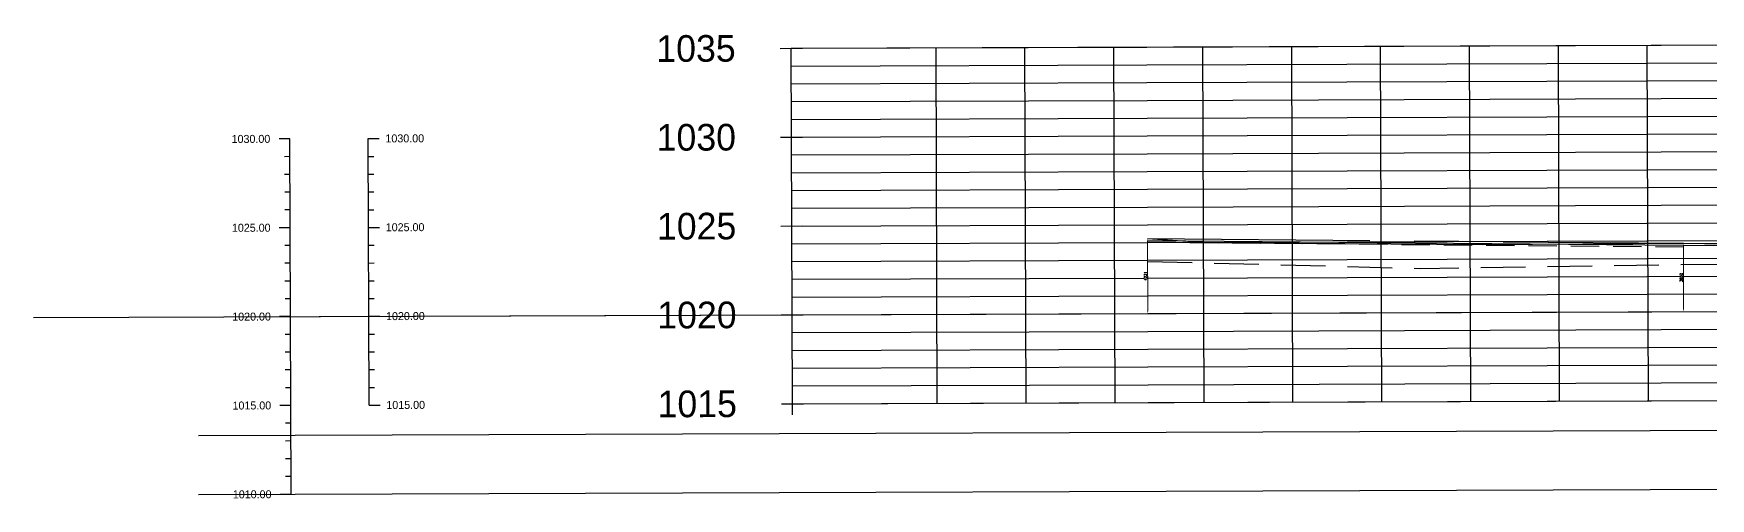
# Model space of a CAD drawing. Header units: metres. Extents: x -16741 to 19994, y 5629700 to 5668838.
# Drawn here: x 16561.8 to 16656.1, y 5649012.8 to 5649039 of the extents above; entities that cross this region are included whole.
import ezdxf

# ---------------------------------------------------------------- set-up
doc = ezdxf.new("R2010")
doc.units = ezdxf.units.M
for name, pattern in [('CENTER', [2, 1.25, -0.25, 0.25, -0.25]), ('DASHED', [0.75, 0.5, -0.25]), ('DGN Style 2', [8, 5, -3]), ('HIDDEN2', [4.7625, 3.175, -1.5875])]:
    doc.linetypes.add(name, pattern=pattern)
for name, color, linetype in [('C-ROAD-PROF-GRID-MAJR', 253, 'Continuous'), ('C-ROAD-PROF-GRID-MINR', 253, 'Continuous'), ('C-ROAD-PROF-TEXT', 11, 'Continuous'), ('C-ROAD-PROF-TTLB', 5, 'Continuous'), ('S-BR-DECK-HDD', 11, 'HIDDEN2'), ('S-BR-DIM', 1, 'Continuous'), ('S-BR-EOP', 7, 'DGN Style 2'), ('S-BR-EX-GROUND', 8, 'Continuous')]:
    doc.layers.add(name, color=color, linetype=linetype)
doc.layers.add('S-BR-ELEVATIONS-NPLOT', color=8, linetype='Continuous', plot=False)
doc.layers.add('S-BR-NPLOT', color=250, linetype='Continuous', plot=False)
doc.styles.add('AT Text Standard', font='simplex.shx', dxfattribs={"oblique": 1e-05, "height": 3})
doc.styles.add('AT_Font_Prop_3.0', font='font005.shx', dxfattribs={"height": 3})
doc.styles.add('G-AN-TXT', font='font005.shx', dxfattribs={"height": 0.003})
doc.dimstyles.new('AT Dim Standard (Millimeters)', dxfattribs={"dimtxt": 3, "dimasz": 3, "dimexe": 1.5, "dimexo": 1.5, "dimgap": 1, "dimtad": 1, "dimdec": 0, "dimlfac": 1000, "dimzin": 0, "dimdsep": 46, "dimtxsty": 'AT Text Standard', "dimcen": -1.5, "dimclrd": 256, "dimclre": 256, "dimclrt": 7, "dimaunit": 1, "dimadec": 3, "dimazin": 0, "dimtfac": 1, "dimtdec": 0, "dimtmove": 0, "dimatfit": 3, "dimfxl": 1, "dimtfill": 1, "dimtolj": 1, "dimtzin": 0, "dimlwd": 15, "dimlwe": 15, "dimarcsym": 0})

# ---------------------------------------------------------------- blocks, each defined once
blk = doc.blocks.new('*D44')
at = {"layer": 'Defpoints', "color": 0, "lineweight": 30}
for p in [(16624.436, 5649027.447), (16624.451, 5649023.216), (16624.451, 5649023.216)]:
    blk.add_point(p, dxfattribs=at)
at = {"layer": 'S-BR-NPLOT', "lineweight": 15}
blk.add_line((16624.437, 5649027.297), (16624.45, 5649023.366), dxfattribs=at)
at = {"layer": 'S-BR-NPLOT', "lineweight": 30}
for points in [[(16624.412, 5649027.296), (16624.462, 5649027.297), (16624.436, 5649027.447)], [(16624.425, 5649023.365), (16624.475, 5649023.366), (16624.451, 5649023.216)]]:
    blk.add_solid(points, dxfattribs=at)
at = {"layer": 'S-BR-NPLOT', "color": 8, "insert": (16624.319, 5649025.331), "char_height": 0.15, "attachment_point": 5, "rotation": 90.19847, "style": 'AT Text Standard', "bg_fill": 3, "box_fill_scale": 1.1, "bg_fill_color": 256, "bg_fill_true_color": 13158600, "bg_fill_transparency": 0}
blk.add_mtext('\\A1;4231', dxfattribs=at)
blk = doc.blocks.new('*D45')
at = {"layer": 'Defpoints', "color": 0, "lineweight": 30}
for p in [(16654.571, 5649027.172), (16654.586, 5649023.32), (16654.586, 5649023.32)]:
    blk.add_point(p, dxfattribs=at)
at = {"layer": 'S-BR-NPLOT', "lineweight": 15}
for p, q in [((16654.573, 5649027.022), (16654.586, 5649023.47)), ((16654.646, 5649027.172), (16654.648, 5649027.172))]:
    blk.add_line(p, q, dxfattribs=at)
at = {"layer": 'S-BR-NPLOT', "lineweight": 30}
for points in [[(16654.548, 5649027.022), (16654.598, 5649027.022), (16654.573, 5649027.172)], [(16654.561, 5649023.47), (16654.611, 5649023.47), (16654.586, 5649023.32)]]:
    blk.add_solid(points, dxfattribs=at)
at = {"layer": 'S-BR-NPLOT', "color": 8, "insert": (16654.454, 5649025.246), "char_height": 0.15, "attachment_point": 5, "rotation": 90.19847, "style": 'AT Text Standard', "bg_fill": 3, "box_fill_scale": 1.1, "bg_fill_color": 256, "bg_fill_true_color": 13158600, "bg_fill_transparency": 0}
blk.add_mtext('\\A1;3852', dxfattribs=at)

msp = doc.modelspace()

# ---------------------------------------------------------------- linework, layer by layer
at = {"color": 1, "linetype": 'CENTER', "ltscale": 10, "flags": 128}
msp.add_lwpolyline([(16624.4363, 5649027.4465), (16654.571, 5649027.1722), (16683.2451, 5649026.9244), (16685.0027, 5649026.9217)], dxfattribs=at)
at = {"layer": 'C-ROAD-PROF-GRID-MAJR', "color": 8, "linetype": 'Continuous', "lineweight": -3}
for p, q in [((16604.3991, 5649038.1462), (16624.399, 5649038.2155)), ((16622.6141, 5649018.2092), (16622.5448, 5649038.209)), ((16624.399, 5649038.2155), (16813.485, 5649038.8705)), ((16642.6139, 5649018.2784), (16642.5447, 5649038.2783)), ((16604.4684, 5649018.1463), (16604.3991, 5649038.1462)), ((16624.4163, 5649033.2155), (16813.5023, 5649033.8705)), ((16604.4164, 5649033.1462), (16624.4163, 5649033.2155)), ((16624.4336, 5649028.2155), (16813.5196, 5649028.8705)), ((16604.4338, 5649028.1462), (16624.4336, 5649028.2155)), ((16624.4683, 5649018.2156), (16813.5543, 5649018.8706)), ((16604.4684, 5649018.1463), (16624.4683, 5649018.2156))]:
    msp.add_line(p, q, dxfattribs=at)
msp.add_lwpolyline([(16604.4511, 5649023.1463), (16624.451, 5649023.2156), (16813.537, 5649023.8706), (16844.4496, 5649023.9776)], dxfattribs=at)
at = {"layer": 'C-ROAD-PROF-GRID-MINR', "color": 8, "linetype": 'Continuous', "lineweight": -3}
for p, q in [((16612.6141, 5649018.1745), (16612.5448, 5649038.1744)), ((16617.6141, 5649018.1918), (16617.5448, 5649038.1917)), ((16627.614, 5649018.2265), (16627.5447, 5649038.2264)), ((16632.614, 5649018.2438), (16632.5447, 5649038.2437)), ((16637.614, 5649018.2611), (16637.5447, 5649038.261)), ((16647.6139, 5649018.2958), (16647.5446, 5649038.2956)), ((16652.6139, 5649018.3131), (16652.5446, 5649038.313)), ((16624.4025, 5649037.2155), (16813.4885, 5649037.8705)), ((16604.4026, 5649037.1462), (16624.4025, 5649037.2155)), ((16624.4059, 5649036.2155), (16813.4919, 5649036.8705)), ((16604.4061, 5649036.1462), (16624.4059, 5649036.2155)), ((16624.4094, 5649035.2155), (16813.4954, 5649035.8705)), ((16604.4095, 5649035.1462), (16624.4094, 5649035.2155)), ((16624.4129, 5649034.2155), (16813.4989, 5649034.8705)), ((16604.413, 5649034.1462), (16624.4129, 5649034.2155)), ((16624.4198, 5649032.2155), (16813.5058, 5649032.8705)), ((16604.4199, 5649032.1462), (16624.4198, 5649032.2155)), ((16624.4233, 5649031.2155), (16813.5093, 5649031.8705)), ((16604.4234, 5649031.1462), (16624.4233, 5649031.2155)), ((16624.4267, 5649030.2155), (16813.5127, 5649030.8705)), ((16604.4268, 5649030.1462), (16624.4267, 5649030.2155)), ((16624.4302, 5649029.2155), (16813.5162, 5649029.8705)), ((16604.4303, 5649029.1462), (16624.4302, 5649029.2155)), ((16624.4371, 5649027.2155), (16813.5231, 5649027.8705)), ((16604.4372, 5649027.1463), (16624.4371, 5649027.2155)), ((16624.4406, 5649026.2155), (16813.5266, 5649026.8705)), ((16604.4407, 5649026.1463), (16624.4406, 5649026.2155)), ((16604.4442, 5649025.1463), (16624.444, 5649025.2155)), ((16624.444, 5649025.2155), (16813.53, 5649025.8705)), ((16604.4476, 5649024.1463), (16624.4475, 5649024.2155)), ((16624.4475, 5649024.2155), (16813.5335, 5649024.8705)), ((16604.4546, 5649022.1463), (16624.4544, 5649022.2156)), ((16624.4544, 5649022.2156), (16813.5404, 5649022.8706)), ((16604.458, 5649021.1463), (16624.4579, 5649021.2156)), ((16624.4579, 5649021.2156), (16813.5439, 5649021.8706)), ((16624.4614, 5649020.2156), (16813.5474, 5649020.8706)), ((16604.4615, 5649020.1463), (16624.4614, 5649020.2156)), ((16624.4648, 5649019.2156), (16813.5508, 5649019.8706)), ((16604.4649, 5649019.1463), (16624.4648, 5649019.2156))]:
    msp.add_line(p, q, dxfattribs=at)
at = {"layer": 'C-ROAD-PROF-TEXT', "color": 11, "linetype": 'Continuous', "lineweight": -3}
for p, q in [((16603.7741, 5649038.144), (16605.0241, 5649038.1484)), ((16603.7915, 5649033.144), (16605.0414, 5649033.1484)), ((16603.8088, 5649028.1441), (16605.0588, 5649028.1484)), ((16603.8261, 5649023.1441), (16605.0761, 5649023.1484)), ((16604.4706, 5649017.5213), (16604.4662, 5649018.7713)), ((16603.8434, 5649018.1441), (16605.0934, 5649018.1485))]:
    msp.add_line(p, q, dxfattribs=at)
at = {"layer": 'C-ROAD-PROF-TTLB', "color": 5, "linetype": 'Continuous', "lineweight": -3}
for p, q in [((16604.3991, 5649038.1462), (16844.3977, 5649038.9775)), ((16604.4684, 5649018.1463), (16604.3991, 5649038.1462)), ((16604.4684, 5649018.1463), (16844.467, 5649018.9777))]:
    msp.add_line(p, q, dxfattribs=at)
at = {"layer": 'S-BR-DECK-HDD', "ltscale": 0.5}
msp.add_line((16624.4345, 5649027.2445), (16654.5691, 5649026.9702), dxfattribs=at)
at = {"layer": 'S-BR-DIM'}
for p, q in [((16576.2073, 5649033.0485), (16575.5923, 5649033.0464)), ((16576.2765, 5649013.0486), (16576.2073, 5649033.0485)), ((16580.6086, 5649033.0637), (16581.2235, 5649033.0659)), ((16580.6605, 5649018.0638), (16580.6086, 5649033.0637)), ((16576.2107, 5649032.0485), (16575.9032, 5649032.0474)), ((16580.612, 5649032.0637), (16580.9195, 5649032.0648)), ((16576.2142, 5649031.0485), (16575.9067, 5649031.0474)), ((16580.6155, 5649031.0638), (16580.923, 5649031.0648)), ((16576.2176, 5649030.0485), (16575.9102, 5649030.0475)), ((16580.619, 5649030.0638), (16580.9264, 5649030.0648)), ((16576.2211, 5649029.0485), (16575.9136, 5649029.0475)), ((16580.6224, 5649029.0638), (16580.9299, 5649029.0648)), ((16576.2246, 5649028.0485), (16575.6096, 5649028.0464)), ((16580.6259, 5649028.0638), (16581.2408, 5649028.0659)), ((16576.228, 5649027.0485), (16575.9206, 5649027.0475)), ((16580.6294, 5649027.0638), (16580.9368, 5649027.0648)), ((16576.2315, 5649026.0485), (16575.924, 5649026.0475)), ((16580.6328, 5649026.0638), (16580.9403, 5649026.0649)), ((16576.235, 5649025.0485), (16575.9275, 5649025.0475)), ((16580.6363, 5649025.0638), (16580.9438, 5649025.0649)), ((16576.2384, 5649024.0486), (16575.931, 5649024.0475)), ((16580.6397, 5649024.0638), (16580.9472, 5649024.0649)), ((16576.2419, 5649023.0486), (16575.6269, 5649023.0464)), ((16580.6432, 5649023.0638), (16581.2582, 5649023.0659)), ((16576.2454, 5649022.0486), (16575.9379, 5649022.0475)), ((16580.6467, 5649022.0638), (16580.9542, 5649022.0649)), ((16576.2488, 5649021.0486), (16575.9413, 5649021.0475)), ((16580.6501, 5649021.0638), (16580.9576, 5649021.0649)), ((16576.2523, 5649020.0486), (16575.9448, 5649020.0475)), ((16580.6536, 5649020.0638), (16580.9611, 5649020.0649)), ((16576.2557, 5649019.0486), (16575.9483, 5649019.0475)), ((16580.6571, 5649019.0638), (16580.9645, 5649019.0649)), ((16576.2592, 5649018.0486), (16575.6443, 5649018.0465)), ((16580.6605, 5649018.0638), (16581.2755, 5649018.066)), ((16576.2627, 5649017.0486), (16575.9552, 5649017.0475)), ((16576.2661, 5649016.0486), (16575.9587, 5649016.0475)), ((16576.2696, 5649015.0486), (16575.9621, 5649015.0475)), ((16576.2731, 5649014.0486), (16575.9656, 5649014.0475)), ((16576.2765, 5649013.0486), (16575.6616, 5649013.0465))]:
    msp.add_line(p, q, dxfattribs=at)
at = {"layer": 'S-BR-EOP', "color": 1, "linetype": 'Continuous', "ltscale": 0.25, "flags": 128}
msp.add_lwpolyline([(16624.4353, 5649027.3345), (16654.5699, 5649027.0602), (16683.2446, 5649026.8124), (16685.0031, 5649026.8097)], dxfattribs=at)
at = {"layer": 'S-BR-EX-GROUND', "linetype": 'DASHED', "lineweight": -3, "ltscale": 5, "flags": 128}
msp.add_lwpolyline([(16624.4408, 5649026.1545), (16639.7864, 5649025.758), (16639.787, 5649025.7576), (16679.2595, 5649026.3322), (16685.0049, 5649026.2679), (16695.8967, 5649026.3044), (16700.4298, 5649026.342), (16705.1123, 5649024.9766), (16705.2149, 5649024.9735), (16705.5781, 5649024.8069), (16707.1448, 5649024.0364), (16707.5864, 5649023.8664), (16709.4581, 5649023.2344), (16709.9254, 5649023.221), (16714.2768, 5649023.0597), (16714.6421, 5649023.07), (16716.973, 5649023.0121), (16717.1554, 5649023.0157), (16717.2839, 5649023.0232), (16720.7376, 5649023.3996), (16720.8378, 5649023.4427), (16722.3949, 5649023.9584), (16722.472, 5649023.9831), (16724.0567, 5649024.782), (16724.5848, 5649024.7789), (16724.6315, 5649024.8002), (16724.7098, 5649024.7991), (16729.9083, 5649026.4791), (16733.5726, 5649026.5742), (16733.8648, 5649026.5505), (16736.9661, 5649026.3624), (16744.0179, 5649026.1037), (16744.1888, 5649026.095), (16745.7518, 5649025.8219), (16746.9471, 5649025.8885), (16753.84, 5649024.1373), (16766.7183, 5649023.9812)], dxfattribs=at)
at = {"layer": 'S-BR-NPLOT'}
for p, q in [((16571.0588, 5649016.3606), (16882.0788, 5649017.4379)), ((16571.0704, 5649013.0306), (16882.0903, 5649014.108))]:
    msp.add_line(p, q, dxfattribs=at)
at = {"layer": 'S-BR-NPLOT', "linetype": 'Continuous', "lineweight": -3}
msp.add_lwpolyline([(16624.4363, 5649027.4465), (16627.8288, 5649027.2273), (16643.265, 5649027.103), (16654.5668, 5649027.1722), (16668.9137, 5649027.05), (16683.2451, 5649026.9244), (16683.3391, 5649026.9238), (16683.3591, 5649026.9238), (16687.0222, 5649026.7704), (16695.3012, 5649026.9713), (16700.7054, 5649026.9607), (16701.4125, 5649026.7201), (16701.9099, 5649026.6927), (16714.4299, 5649026.7414), (16731.5851, 5649026.7613), (16732.4441, 5649026.7539), (16739.3575, 5649026.8396), (16739.5552, 5649026.8388), (16748.5475, 5649026.646), (16758.277, 5649026.6717)], dxfattribs=at)

# ---------------------------------------------------------------- texts
at = {"layer": 'C-ROAD-PROF-TEXT', "color": 11, "linetype": 'Continuous', "lineweight": -3, "char_height": 1.5, "attachment_point": 6, "rotation": 0.198474, "style": 'G-AN-TXT'}
for s, insert in [('1035', (16601.2741, 5649038.1354)), ('1030', (16601.2915, 5649033.1354)), ('1025', (16601.3088, 5649028.1354)), ('1020', (16601.3261, 5649023.1354)), ('1015', (16601.3434, 5649018.1355))]:
    msp.add_mtext(s, dxfattribs=dict(at, insert=insert))
at = {"layer": 'S-BR-DIM', "color": 2, "char_height": 0.45, "width": 6.864686, "attachment_point": 5, "rotation": 0.198474, "style": 'AT_Font_Prop_3.0'}
for s, insert in [('\\A1;1030.00', (16574.013, 5649033.0444)), ('\\A1;1030.00', (16582.6641, 5649033.0743)), ('\\A1;1025.00', (16574.0303, 5649028.0444)), ('\\A1;1025.00', (16582.6814, 5649028.0744)), ('\\A1;1020.00', (16574.0476, 5649023.0444)), ('\\A1;1020.00', (16582.6987, 5649023.0744)), ('\\A1;1015.00', (16574.0649, 5649018.0445)), ('\\A1;1015.00', (16582.716, 5649018.0744)), ('\\A1;1010.00', (16574.0822, 5649013.0445))]:
    msp.add_mtext(s, dxfattribs=dict(at, insert=insert))

# ---------------------------------------------------------------- next in the draw order: dimensions: what is measured, and where the dimension line sits
at = {"layer": 'S-BR-NPLOT'}
dim = msp.add_linear_dim(base=(16624.451, 5649023.2156), p1=(16624.4363, 5649027.4465), p2=(16624.451, 5649023.2156), angle=90.198474, dimstyle='AT Dim Standard (Millimeters)', override={"dimclrt": 8}, dxfattribs=at)
dim.commit()
dim.dimension.update_dxf_attribs({"geometry": '*D44', "text_midpoint": (16624.3186, 5649025.3306)})

# ---------------------------------------------------------------- next in the draw order: linework, layer by layer
msp.add_line((16561.7862, 5649022.9985), (16898.6235, 5649024.1653), dxfattribs=at)

# ---------------------------------------------------------------- next in the draw order: dimensions: what is measured, and where the dimension line sits
dim = msp.add_linear_dim(base=(16654.5861, 5649023.3199), p1=(16654.571, 5649027.1722), p2=(16654.5861, 5649023.3199), angle=90.198474, dimstyle='AT Dim Standard (Millimeters)', override={"dimclrt": 8}, dxfattribs=at)
dim.commit()
dim.dimension.update_dxf_attribs({"geometry": '*D45', "text_midpoint": (16654.4544, 5649025.2456)})

# ---------------------------------------------------------------- next in the draw order: linework, layer by layer
at = {"layer": 'S-BR-ELEVATIONS-NPLOT'}
msp.add_line((16572.5792, 5649023.0359), (16870.2839, 5649024.0671), dxfattribs=at)

doc.saveas('drawing.dxf')
